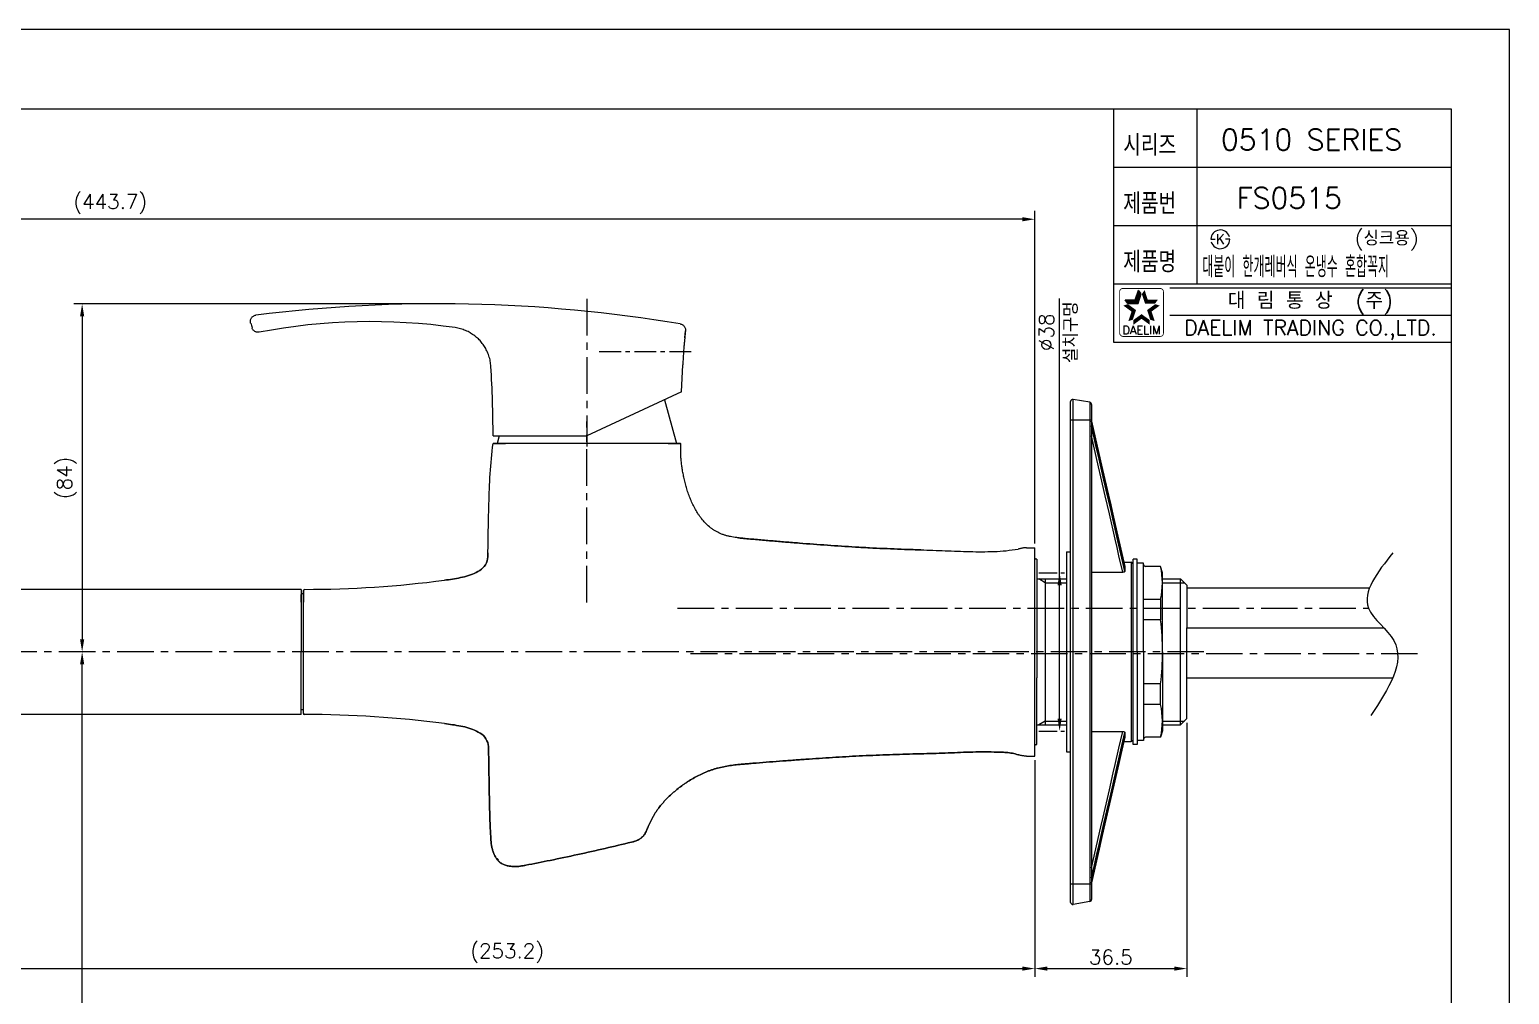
# Model space of a CAD drawing. Extents: x 8103 to 8697, y -1925 to -1505.
# Drawn here: x 8342.3 to 8697.4, y -1736.1 to -1504.6 of the extents above; entities that cross this region are included whole.
import ezdxf
from ezdxf.enums import TextEntityAlignment as Align

# ---------------------------------------------------------------- set-up
doc = ezdxf.new("R2010")
doc.units = 0
doc.header["$LTSCALE"] = 7
doc.header["$MEASUREMENT"] = 0
doc.linetypes.add('CENTER', pattern=[2, 1.25, -0.25, 0.25, -0.25])
doc.linetypes.add('PHANTOM', pattern=[2.5, 1.25, -0.25, 0.25, -0.25, 0.25, -0.25])
doc.layers.get('0').update_dxf_attribs({"color": 2, "linetype": 'CONTINUOUS'})
for name, color, linetype in [('CL', 1, 'CENTER'), ('D', 2, 'CONTINUOUS'), ('DIM', 2, 'CONTINUOUS'), ('DWG', 7, 'CONTINUOUS'), ('PH', 3, 'PHANTOM')]:
    doc.layers.add(name, color=color, linetype=linetype)
doc.styles.add('GHS', font='ROMANS.shx', dxfattribs={"bigfont": 'GHS.shx'})
doc.styles.add('HAN', font='TXT.shx', dxfattribs={"bigfont": 'GHS.shx'})
doc.styles.add('ROMANS', font='romans', dxfattribs={"bigfont": 'GHS.shx'})

# ---------------------------------------------------------------- blocks, each defined once
blk = doc.blocks.new('BORDER')
for p, q in [((1, 1), (0, 1)), ((1, 0), (1, 1))]:
    blk.add_line(p, q)
blk = doc.blocks.new('KS')
at = {"layer": 'D'}
for p, q in [((-2.25, 0), (-1.75, 0)), ((-1.75, 0), (-1.25, 0)), ((1.75, 0), (1.25, 0)), ((2.25, 0), (1.75, 0))]:
    blk.add_line(p, q, dxfattribs=at)
for start, end in [(15, 180), (195, 0)]:
    blk.add_arc((0, 0), 2.25, start, end, dxfattribs=at)
at = {"layer": 'D', "style": 'HAN'}
blk.add_text('K', height=2.39, dxfattribs=at).set_placement((0, 0), align=Align.MIDDLE)

msp = doc.modelspace()

# ---------------------------------------------------------------- linework, layer by layer
at = {"color": 4}
for p, q in [((8134.44, -1523.64), (8683.44, -1523.64)), ((8683.44, -1523.64), (8683.44, -1913.64))]:
    msp.add_line(p, q, dxfattribs=at)
at = {"color": 7}
for p, q in [((8602.44, -1523.64), (8602.44, -1579.64)), ((8622.44, -1523.64), (8622.44, -1565.64)), ((8602.44, -1537.64), (8683.44, -1537.64)), ((8602.44, -1551.64), (8683.44, -1551.64)), ((8602.44, -1565.64), (8683.44, -1565.64)), ((8602.44, -1579.64), (8683.44, -1579.64))]:
    msp.add_line(p, q, dxfattribs=at)
at = {"color": 2}
for p, q in [((8605.26, -1569.46), (8607.68, -1569.46)), ((8605.92, -1570.37), (8605.26, -1569.46)), ((8607.68, -1569.46), (8608.43, -1567.15)), ((8608.35, -1570.37), (8609.1, -1568.07)), ((8609.1, -1568.07), (8608.43, -1567.15)), ((8605.92, -1570.37), (8608.35, -1570.37))]:
    msp.add_line(p, q, dxfattribs=at)
at = {"color": 2, "linetype": 'Continuous'}
for p, q in [((8615.94, -1566.64), (8683.44, -1566.64)), ((8615.94, -1573.14), (8683.44, -1573.14)), ((8408.25, -1668.94), (8408.07, -1668.76))]:
    msp.add_line(p, q, dxfattribs=at)
at = {"color": 7, "linetype": 'Continuous'}
for p, q in [((8499.58, -1578.6), (8499.73, -1576.9)), ((8498.77, -1591.56), (8499.09, -1585.1)), ((8498.77, -1591.56), (8476.06, -1602.15)), ((8453.56, -1602.15), (8476.06, -1602.15)), ((8453.56, -1603.95), (8456.58, -1603.95)), ((8453.56, -1603.95), (8456.58, -1603.95)), ((8476.06, -1603.95), (8453.56, -1603.95)), ((8498.56, -1603.95), (8476.06, -1603.95)), ((8495.54, -1603.95), (8498.59, -1603.95)), ((8495.54, -1603.95), (8498.59, -1603.95)), ((8498.59, -1606.16), (8498.59, -1603.95)), ((8498.59, -1606.16), (8498.59, -1603.95)), ((8581.55, -1628.95), (8582.53, -1628.95)), ((8581.55, -1628.95), (8582.53, -1628.95)), ((8581.55, -1628.95), (8582.53, -1628.95)), ((8581.55, -1628.95), (8582.53, -1628.95)), ((8581.55, -1628.95), (8583.55, -1628.95)), ((8583.55, -1660.2), (8583.55, -1628.95)), ((8583.55, -1631.7), (8583.55, -1628.95)), ((8583.55, -1631.7), (8583.55, -1628.95)), ((8583.55, -1631.7), (8583.55, -1628.95)), ((8584.05, -1631.7), (8584.05, -1660.2)), ((8408.05, -1653.95), (8408.05, -1639.25)), ((8408.05, -1642.05), (8408.05, -1639.25)), ((8408.05, -1668.65), (8408.05, -1653.95)), ((8583.55, -1678.95), (8583.55, -1660.2)), ((8584.05, -1676.2), (8584.05, -1660.2)), ((8607.16, -1676.2), (8607.16, -1661.65)), ((8408.05, -1668.65), (8408.05, -1665.85)), ((8408.05, -1668.65), (8408.05, -1665.85)), ((8408.05, -1668.65), (8408.05, -1665.85)), ((8583.55, -1671.7), (8583.55, -1671.45)), ((8581.55, -1678.95), (8583.55, -1678.95)), ((8581.55, -1678.95), (8583.55, -1678.95)), ((8581.55, -1678.95), (8583.55, -1678.95)), ((8581.55, -1678.95), (8583.55, -1678.95)), ((8581.55, -1678.95), (8583.55, -1678.95)), ((8581.55, -1678.95), (8583.55, -1678.95)), ((8583.55, -1678.95), (8583.55, -1676.2)), ((8583.55, -1678.95), (8583.55, -1676.2)), ((8583.55, -1678.95), (8583.55, -1676.2)), ((8583.55, -1676.2), (8584.05, -1676.2)), ((8583.55, -1678.95), (8583.55, -1676.2)), ((8583.55, -1678.95), (8583.55, -1676.2))]:
    msp.add_line(p, q, dxfattribs=at)
at = {"color": 2, "linetype": 'Continuous', "const_width": 0.2}
for points in [[(8603.92, -1567.51, -0.414214), (8604.67, -1566.76)], [(8603.92, -1577.51), (8603.92, -1567.51, -1)], [(8604.67, -1566.76), (8613.67, -1566.76, -0.414214), (8614.42, -1567.51, 0.043396)], [(8614.42, -1567.51), (8614.42, -1577.51, -0.414214), (8613.67, -1578.26)], [(8613.67, -1578.26), (8604.92, -1578.26, -0.414214), (8603.92, -1577.51, 0.672398)]]:
    msp.add_lwpolyline(points, format="xyb", dxfattribs=at)
at = {"color": 7, "linetype": 'Continuous'}
for centre, radius, start, end in [((8440.32, -1921.85), 351.42, 80.4732, 97.1385), ((8509.39, -1542.65), 118.51, 195.868, 196.444), ((8424.21, -1717.21), 142.5, 81.8188, 100.8274), ((8771.51, -1602.15), 272.95, 174.6906, 175.0503), ((8180.72, -1602.15), 272.84, 359.9995, 3.5103), ((8408.05, -1376.68), 262.27, 270.0655, 277.4093), ((8408.05, -1376.68), 262.27, 270.0655, 277.4093), ((8408.35, -1639.25), 0.3, 90.0655, 180), ((8408.35, -1639.25), 0.3, 90.0655, 180), ((8408.35, -1668.65), 0.3, 180, 269.9345), ((8408.35, -1668.65), 0.3, 180, 269.9345), ((8408.05, -1931.23), 262.27, 82.5907, 89.9345), ((8408.05, -1931.23), 262.27, 82.5907, 89.9345), ((8408.05, -1931.23), 262.27, 82.5907, 89.9345), ((8408.05, -1931.23), 262.27, 82.5907, 89.9345), ((8408.05, -1931.23), 262.27, 82.5907, 89.9345)]:
    msp.add_arc(centre, radius, start, end, dxfattribs=at)
for points in [[(8395.39, -1575.05), (8395.34, -1574.73), (8395.35, -1574.41), (8395.44, -1574.1), (8395.58, -1573.82), (8395.79, -1573.57), (8396.04, -1573.37), (8396.34, -1573.23), (8396.65, -1573.15)], [(8396.91, -1577.25), (8396.82, -1577.23), (8396.52, -1577.13), (8396.25, -1576.96), (8396.02, -1576.75), (8395.84, -1576.49), (8395.72, -1576.2)], [(8448.16, -1577.45), (8448.13, -1577.43), (8446.97, -1576.85), (8445.73, -1576.42), (8444.49, -1576.16)], [(8498.49, -1575.28), (8498.79, -1575.36), (8499.08, -1575.51), (8499.32, -1575.72), (8499.52, -1575.97), (8499.65, -1576.26), (8499.73, -1576.57), (8499.73, -1576.89)], [(8397.44, -1577.25), (8397.13, -1577.27), (8396.91, -1577.25)], [(8453.05, -1585.44), (8452.89, -1584.19), (8452.56, -1582.92), (8452.08, -1581.72), (8451.48, -1580.65), (8450.8, -1579.71), (8450.03, -1578.87), (8449.15, -1578.12), (8448.16, -1577.45)], [(8499.58, -1578.6), (8499.57, -1578.66), (8499.55, -1578.85), (8499.51, -1579.15), (8499.47, -1579.55), (8499.42, -1580.04), (8499.37, -1580.61), (8499.31, -1581.22), (8499.26, -1581.85)], [(8499.26, -1581.85), (8499.22, -1582.49), (8499.18, -1583.11), (8499.15, -1583.67), (8499.13, -1584.16), (8499.11, -1584.56), (8499.1, -1584.86), (8499.1, -1585.05), (8499.09, -1585.1)], [(8452.33, -1630.19), (8452.4, -1625.74), (8452.57, -1618.48), (8452.87, -1611.22), (8453.56, -1603.95)], [(8556.19, -1629.48), (8555.67, -1629.46), (8553.98, -1629.41), (8550.61, -1629.29), (8547.25, -1629.15), (8543.88, -1628.99), (8540.51, -1628.8), (8527.06, -1627.86), (8523.7, -1627.59), (8520.35, -1627.31), (8518.67, -1627.16), (8516.99, -1627.02), (8515.31, -1626.87), (8513.64, -1626.71), (8513.43, -1626.69), (8513.23, -1626.67), (8512.82, -1626.63), (8512.42, -1626.59), (8512.02, -1626.54), (8511.25, -1626.43), (8510.5, -1626.3), (8509.77, -1626.13), (8509.08, -1625.93), (8508.41, -1625.69), (8507.77, -1625.41), (8506.56, -1624.75), (8506, -1624.36), (8505.73, -1624.15), (8505.47, -1623.94), (8504.48, -1623.01), (8503.59, -1621.98), (8503.18, -1621.45), (8502.8, -1620.89), (8502.1, -1619.75), (8501.48, -1618.56), (8500.94, -1617.35), (8500.47, -1616.11), (8500.25, -1615.49), (8500.06, -1614.86), (8499.87, -1614.24), (8499.71, -1613.61), (8499.55, -1612.98), (8499.41, -1612.37), (8499.16, -1611.16), (8498.96, -1610.02), (8498.81, -1608.92), (8498.69, -1607.88), (8498.65, -1607.37), (8498.62, -1606.87), (8498.59, -1606.37), (8498.59, -1606.16)], [(8556.19, -1629.48), (8555.67, -1629.46), (8553.98, -1629.41), (8550.61, -1629.29), (8547.25, -1629.15), (8543.88, -1628.99), (8540.51, -1628.8), (8527.06, -1627.86), (8523.7, -1627.59), (8520.35, -1627.31), (8518.67, -1627.16), (8516.99, -1627.02), (8515.31, -1626.87), (8513.64, -1626.71), (8513.43, -1626.69), (8513.23, -1626.67), (8512.82, -1626.63), (8512.42, -1626.59), (8512.02, -1626.54), (8511.25, -1626.43), (8510.5, -1626.3), (8509.77, -1626.13), (8509.08, -1625.93), (8508.41, -1625.69), (8507.77, -1625.41), (8506.56, -1624.75), (8506, -1624.36), (8505.73, -1624.15), (8505.47, -1623.94), (8504.48, -1623.01), (8503.59, -1621.98), (8503.18, -1621.45), (8502.8, -1620.89), (8502.1, -1619.75), (8501.48, -1618.56), (8500.94, -1617.35), (8500.47, -1616.11), (8500.25, -1615.49), (8500.06, -1614.86), (8499.87, -1614.24), (8499.71, -1613.61), (8499.55, -1612.98), (8499.41, -1612.37), (8499.16, -1611.16), (8498.96, -1610.02), (8498.81, -1608.92), (8498.69, -1607.88), (8498.65, -1607.37), (8498.62, -1606.87), (8498.59, -1606.37), (8498.59, -1606.16)], [(8512.43, -1626.59), (8512.82, -1626.63), (8513.23, -1626.67), (8513.43, -1626.69), (8513.64, -1626.71), (8515.31, -1626.87), (8516.99, -1627.02), (8518.67, -1627.16), (8520.35, -1627.31), (8523.7, -1627.59), (8527.06, -1627.86), (8540.51, -1628.8), (8543.88, -1628.99), (8547.25, -1629.15), (8550.61, -1629.29), (8553.98, -1629.41), (8555.67, -1629.46), (8556.18, -1629.48)], [(8556.18, -1629.48), (8562.05, -1629.67), (8567.92, -1629.89), (8573.79, -1629.86), (8576.71, -1629.67), (8579.56, -1629.28)], [(8581.55, -1628.95), (8581.26, -1628.96), (8580.98, -1628.99), (8580.69, -1629.04), (8580.41, -1629.1), (8580.13, -1629.16), (8579.85, -1629.23), (8579.56, -1629.28)], [(8581.55, -1628.95), (8581.26, -1628.96), (8580.98, -1628.99), (8580.69, -1629.04), (8580.41, -1629.1), (8580.13, -1629.16), (8579.85, -1629.23), (8579.56, -1629.28)], [(8581.55, -1628.95), (8581.26, -1628.96), (8580.98, -1628.99), (8580.69, -1629.04), (8580.41, -1629.1), (8580.13, -1629.16), (8579.85, -1629.23), (8579.56, -1629.28)], [(8581.55, -1628.95), (8581.26, -1628.96), (8580.98, -1628.99), (8580.69, -1629.04), (8580.41, -1629.1), (8580.13, -1629.16), (8579.85, -1629.23), (8579.56, -1629.28)], [(8452.33, -1630.19), (8452.13, -1632.14), (8451.12, -1633.81), (8449.49, -1634.92), (8447.66, -1635.64), (8445.76, -1636.14), (8443.82, -1636.49), (8441.87, -1636.76)], [(8452.33, -1630.19), (8452.13, -1632.14), (8451.12, -1633.81), (8449.49, -1634.92), (8447.66, -1635.64), (8445.76, -1636.14), (8443.82, -1636.49), (8441.87, -1636.76)], [(8441.87, -1636.76), (8443.82, -1636.49), (8445.76, -1636.14), (8447.66, -1635.64), (8449.49, -1634.92), (8451.12, -1633.81), (8452.13, -1632.14), (8452.33, -1630.19)], [(8441.87, -1671.14), (8443.84, -1671.42), (8445.8, -1671.76), (8447.73, -1672.24), (8449.58, -1672.95), (8451.23, -1674.05), (8452.28, -1675.72), (8452.49, -1677.69)], [(8441.87, -1671.14), (8443.84, -1671.42), (8445.8, -1671.76), (8447.73, -1672.24), (8449.58, -1672.95), (8451.23, -1674.05), (8452.28, -1675.72), (8452.49, -1677.69)], [(8452.49, -1677.69), (8452.28, -1675.72), (8451.23, -1674.05), (8449.58, -1672.95), (8447.73, -1672.24), (8445.8, -1671.76), (8443.84, -1671.42), (8441.87, -1671.14)], [(8452.49, -1677.69), (8452.54, -1680.92), (8452.59, -1684.15), (8452.65, -1687.77), (8452.73, -1691.39), (8452.83, -1695), (8453.01, -1698.6)], [(8452.49, -1677.69), (8452.54, -1680.92), (8452.59, -1684.15), (8452.65, -1687.77), (8452.73, -1691.39), (8452.83, -1695), (8453.01, -1698.6)], [(8453.01, -1698.6), (8452.83, -1695), (8452.73, -1691.39), (8452.65, -1687.77), (8452.59, -1684.15), (8452.54, -1680.92), (8452.49, -1677.69)], [(8490.64, -1696.23), (8490.66, -1696.17), (8491.23, -1694.86), (8491.54, -1694.24), (8491.87, -1693.63), (8492.21, -1693.04), (8492.57, -1692.47), (8492.95, -1691.91), (8493.35, -1691.36), (8494.2, -1690.31), (8495.11, -1689.31), (8496.1, -1688.35), (8497.14, -1687.42), (8498.25, -1686.53), (8499.42, -1685.67), (8500.02, -1685.26), (8500.64, -1684.87), (8501.91, -1684.11), (8503.23, -1683.42), (8504.59, -1682.81), (8505.29, -1682.53), (8506, -1682.28), (8506.71, -1682.05), (8507.43, -1681.84), (8508.9, -1681.5), (8510.4, -1681.24), (8511.16, -1681.13), (8511.93, -1681.05), (8512.7, -1680.97), (8513.09, -1680.93), (8513.48, -1680.9), (8513.88, -1680.87), (8514.27, -1680.83), (8514.67, -1680.8), (8515.07, -1680.76), (8516.67, -1680.63), (8519.86, -1680.37), (8523.06, -1680.13), (8524.66, -1680.01), (8526.26, -1679.89), (8527.85, -1679.77), (8529.45, -1679.66), (8535.85, -1679.24), (8542.25, -1678.89), (8545.46, -1678.75), (8548.67, -1678.62), (8551.88, -1678.52), (8555.09, -1678.43), (8555.89, -1678.41), (8556.18, -1678.41)], [(8490.64, -1696.23), (8490.66, -1696.17), (8491.23, -1694.86), (8491.54, -1694.24), (8491.87, -1693.63), (8492.21, -1693.04), (8492.57, -1692.47), (8492.95, -1691.91), (8493.35, -1691.36), (8494.2, -1690.31), (8495.11, -1689.31), (8496.1, -1688.35), (8497.14, -1687.42), (8498.25, -1686.53), (8499.42, -1685.67), (8500.02, -1685.26), (8500.64, -1684.87), (8501.91, -1684.11), (8503.23, -1683.42), (8504.59, -1682.81), (8505.29, -1682.53), (8506, -1682.28), (8506.71, -1682.05), (8507.43, -1681.84), (8508.9, -1681.5), (8510.4, -1681.24), (8511.16, -1681.13), (8511.93, -1681.05), (8512.7, -1680.97), (8513.09, -1680.93), (8513.48, -1680.9), (8513.88, -1680.87), (8514.27, -1680.83), (8514.67, -1680.8), (8515.07, -1680.76), (8516.67, -1680.63), (8519.86, -1680.37), (8523.06, -1680.13), (8524.66, -1680.01), (8526.26, -1679.89), (8527.85, -1679.77), (8529.45, -1679.66), (8535.85, -1679.24), (8542.25, -1678.89), (8545.46, -1678.75), (8548.67, -1678.62), (8551.88, -1678.52), (8555.09, -1678.43), (8555.89, -1678.41), (8556.18, -1678.41)], [(8556.18, -1678.41), (8555.89, -1678.41), (8555.09, -1678.43), (8551.88, -1678.52), (8548.67, -1678.62), (8545.46, -1678.75), (8542.25, -1678.89), (8535.85, -1679.24), (8529.45, -1679.66), (8527.85, -1679.77), (8526.26, -1679.89), (8524.66, -1680.01), (8523.06, -1680.13), (8519.86, -1680.37), (8516.67, -1680.63), (8515.07, -1680.76), (8514.67, -1680.8), (8514.27, -1680.83), (8513.88, -1680.87), (8513.48, -1680.9), (8513.09, -1680.93), (8512.7, -1680.97), (8511.93, -1681.05), (8511.16, -1681.13), (8510.4, -1681.24), (8508.9, -1681.5), (8507.43, -1681.84), (8506.71, -1682.05), (8506, -1682.28), (8505.29, -1682.53), (8504.59, -1682.81), (8503.23, -1683.42), (8501.91, -1684.11), (8500.64, -1684.87), (8500.02, -1685.26), (8499.42, -1685.67), (8498.25, -1686.53), (8497.14, -1687.42), (8496.1, -1688.35), (8495.11, -1689.31), (8494.2, -1690.31), (8493.35, -1691.36), (8492.95, -1691.91), (8492.57, -1692.47), (8492.21, -1693.04), (8491.87, -1693.63), (8491.54, -1694.24), (8491.23, -1694.86), (8490.66, -1696.17), (8490.64, -1696.23)], [(8556.18, -1678.41), (8559.12, -1678.33), (8562.05, -1678.23), (8564.98, -1678.11), (8567.92, -1678), (8570.86, -1677.96), (8573.8, -1677.98), (8575.28, -1678.01), (8576.74, -1678.1), (8578.18, -1678.29), (8579.56, -1678.63)], [(8556.18, -1678.41), (8559.12, -1678.33), (8562.05, -1678.23), (8564.98, -1678.11), (8567.92, -1678), (8570.86, -1677.96), (8573.8, -1677.98), (8575.28, -1678.01), (8576.74, -1678.1), (8578.18, -1678.29), (8579.56, -1678.63)], [(8579.56, -1678.63), (8578.18, -1678.29), (8576.74, -1678.1), (8575.28, -1678.01), (8573.8, -1677.98), (8570.86, -1677.96), (8567.92, -1678), (8564.98, -1678.11), (8562.05, -1678.23), (8559.12, -1678.33), (8556.18, -1678.41)], [(8581.55, -1678.95), (8581.26, -1678.95), (8580.96, -1678.93), (8580.68, -1678.89), (8580.39, -1678.84), (8580.11, -1678.78), (8579.84, -1678.71), (8579.56, -1678.63)], [(8486.78, -1699.62), (8487.22, -1699.51), (8487.66, -1699.38), (8488.09, -1699.22), (8488.5, -1699.01), (8488.89, -1698.77), (8489.25, -1698.48), (8489.57, -1698.15), (8489.85, -1697.8), (8490.09, -1697.43), (8490.29, -1697.04), (8490.47, -1696.64), (8490.64, -1696.23)], [(8486.78, -1699.62), (8487.22, -1699.51), (8487.66, -1699.38), (8488.09, -1699.22), (8488.5, -1699.01), (8488.89, -1698.77), (8489.25, -1698.48), (8489.57, -1698.15), (8489.85, -1697.8), (8490.09, -1697.43), (8490.29, -1697.04), (8490.47, -1696.64), (8490.64, -1696.23)], [(8490.64, -1696.23), (8490.16, -1697.3), (8489.56, -1698.16), (8488.82, -1698.82), (8487.89, -1699.3), (8486.78, -1699.62)], [(8454.33, -1703.47), (8453.92, -1702.73), (8453.59, -1701.93), (8453.34, -1701.12), (8453.17, -1700.29), (8453.07, -1699.45), (8453.01, -1698.6)], [(8453.01, -1698.6), (8453.07, -1699.45), (8453.17, -1700.29), (8453.34, -1701.12), (8453.59, -1701.93), (8453.92, -1702.73), (8454.33, -1703.48)], [(8453.01, -1698.6), (8453.07, -1699.45), (8453.17, -1700.29), (8453.34, -1701.12), (8453.59, -1701.93), (8453.92, -1702.73), (8454.33, -1703.48)], [(8461.43, -1705.14), (8467.27, -1703.98), (8473.88, -1702.58), (8480.47, -1701.1), (8486.78, -1699.62)], [(8461.43, -1705.14), (8467.27, -1703.98), (8473.88, -1702.58), (8480.47, -1701.1), (8486.78, -1699.62)], [(8486.78, -1699.62), (8480.47, -1701.1), (8473.88, -1702.58), (8467.27, -1703.98), (8461.43, -1705.14)], [(8458.94, -1705.45), (8458.89, -1705.45), (8458.03, -1705.42), (8457.17, -1705.3), (8456.34, -1705.07), (8455.56, -1704.68), (8454.88, -1704.14), (8454.33, -1703.47)], [(8454.33, -1703.48), (8454.34, -1703.48), (8454.89, -1704.15), (8455.57, -1704.69), (8456.34, -1705.07), (8457.18, -1705.3), (8458.04, -1705.42), (8458.89, -1705.45), (8458.93, -1705.45)], [(8454.33, -1703.48), (8454.34, -1703.48), (8454.89, -1704.15), (8455.57, -1704.69), (8456.34, -1705.07), (8457.18, -1705.3), (8458.04, -1705.42), (8458.89, -1705.45), (8458.93, -1705.45)], [(8458.93, -1705.45), (8459.74, -1705.41), (8460.59, -1705.29), (8461.43, -1705.14)], [(8458.93, -1705.45), (8459.74, -1705.41), (8460.59, -1705.29), (8461.43, -1705.14)], [(8461.43, -1705.14), (8460.59, -1705.29), (8459.74, -1705.41), (8458.94, -1705.45)]]:
    msp.add_spline(points, degree=3, dxfattribs=at)
at = {"color": 2}
for points in [[(8605.26, -1569.46), (8605.92, -1570.37), (8607.68, -1569.46), (8608.35, -1570.37)], [(8607.68, -1569.46), (8608.35, -1570.37), (8608.43, -1567.15), (8609.1, -1568.07)], [(8609.91, -1567.15), (8609.25, -1568.07), (8610.66, -1569.46), (8609.99, -1570.37)], [(8610.66, -1569.46), (8609.99, -1570.37), (8613.08, -1569.46), (8612.42, -1570.37)], [(8606.76, -1572.29), (8607.84, -1571.94), (8604.8, -1570.86), (8605.88, -1570.51)], [(8606.01, -1574.6), (8607.09, -1574.25), (8606.76, -1572.29), (8607.84, -1571.94)], [(8609.17, -1574.04), (8609.17, -1572.91), (8607.21, -1575.46), (8607.21, -1574.33)], [(8611.13, -1575.46), (8611.13, -1574.33), (8609.17, -1574.04), (8609.17, -1572.91)], [(8613.54, -1570.86), (8612.47, -1570.51), (8611.58, -1572.29), (8610.5, -1571.94)], [(8611.58, -1572.29), (8610.5, -1571.94), (8612.33, -1574.6), (8611.25, -1574.25)]]:
    msp.add_solid(points, dxfattribs=at)
at = {"layer": 'CL'}
for p, q in [((8476.06, -1569.25), (8476.06, -1604.65)), ((8476.06, -1642.09), (8476.06, -1598.69)), ((8497.84, -1643.45), (8663.63, -1643.45)), ((8624.12, -1653.95), (8251.43, -1653.95)), ((8675.41, -1654.45), (8500.92, -1654.45))]:
    msp.add_line(p, q, dxfattribs=at)
at = {"layer": 'CL', "ltscale": 0.6}
msp.add_line((8479.06, -1581.85), (8501.27, -1581.85), dxfattribs=at)
at = {"layer": 'D', "color": 2}
for p, q in [((8439.32, -1570.43), (8352.95, -1570.43)), ((8354.95, -1573.43), (8354.95, -1650.95))]:
    msp.add_line(p, q, dxfattribs=at)
at = {"layer": 'D'}
for p, q in [((8586.05, -1637.35), (8584.49, -1636.45)), ((8586.05, -1637.35), (8591.16, -1637.35)), ((8614.16, -1637.35), (8619.45, -1637.35)), ((8586.05, -1670.55), (8584.49, -1671.45)), ((8586.05, -1670.55), (8591.16, -1670.55)), ((8614.16, -1670.55), (8619.45, -1670.55))]:
    msp.add_line(p, q, dxfattribs=at)
msp.add_spline([(8669.48, -1630.19), (8663.63, -1643.45), (8669.7, -1651.25), (8664.19, -1669.21)], degree=3, dxfattribs=at)
at = {"layer": 'D', "color": 2}
for points in [[(8354.45, -1573.43), (8355.45, -1573.43), (8354.95, -1570.43)], [(8354.45, -1650.95), (8355.45, -1650.95), (8354.95, -1653.95)]]:
    msp.add_solid(points, dxfattribs=at)
at = {"layer": 'DIM'}
msp.add_line((8589.51, -1669.97), (8589.51, -1569.14), dxfattribs=at)
for points in [[(8589.01, -1637.97), (8590.01, -1637.97), (8589.51, -1634.97)], [(8589.01, -1669.97), (8590.01, -1669.97), (8589.51, -1672.97)]]:
    msp.add_solid(points, dxfattribs=at)
at = {"layer": 'DWG', "color": 2}
for p, q in [((8583.55, -1627.95), (8583.55, -1548.15)), ((8580.55, -1550.15), (8142.83, -1550.15)), ((8354.95, -1874.56), (8354.95, -1656.95)), ((8620.05, -1670.95), (8620.05, -1731.94)), ((8583.55, -1679.95), (8583.55, -1731.94)), ((8583.55, -1679.95), (8583.55, -1731.94)), ((8333.32, -1729.94), (8580.55, -1729.94)), ((8586.55, -1729.94), (8617.05, -1729.94))]:
    msp.add_line(p, q, dxfattribs=at)
at = {"layer": 'DWG'}
for p, q in [((8494.73, -1593.45), (8497.55, -1603.95)), ((8592.16, -1714.05), (8592.16, -1593.86)), ((8592.16, -1653.95), (8592.16, -1593.86)), ((8592.75, -1714.54), (8592.75, -1593.37)), ((8596.75, -1594.07), (8592.75, -1593.37)), ((8596.75, -1594.07), (8596.75, -1713.83)), ((8597.16, -1594.57), (8597.16, -1713.34)), ((8592.16, -1598.26), (8597.16, -1598.26)), ((8599.11, -1607.06), (8597.16, -1598.57)), ((8597.16, -1598.58), (8599.58, -1609.14)), ((8455.03, -1602.15), (8454.55, -1603.95)), ((8583.55, -1631.44), (8583.55, -1631.7)), ((8584.05, -1631.7), (8583.55, -1631.7)), ((8583.55, -1632.7), (8583.55, -1632.46)), ((8591.16, -1629.95), (8591.16, -1677.95)), ((8591.16, -1629.95), (8592.16, -1629.95)), ((8604.66, -1634.86), (8603.75, -1630.89)), ((8605.16, -1634.63), (8604.68, -1632.54)), ((8604.92, -1632.45), (8606.66, -1632.45)), ((8606.66, -1632.45), (8606.66, -1675.45)), ((8607.16, -1661.65), (8607.16, -1631.7)), ((8608.16, -1631.7), (8607.16, -1631.7)), ((8607.16, -1636.45), (8607.16, -1632.95)), ((8608.16, -1636.45), (8608.16, -1631.7)), ((8608.16, -1653.95), (8608.16, -1632.7)), ((8608.16, -1653.95), (8608.16, -1632.7)), ((8609.66, -1632.7), (8608.16, -1632.7)), ((8609.66, -1653.95), (8609.66, -1632.7)), ((8613.75, -1633.45), (8610.16, -1633.45)), ((8614.16, -1634.98), (8613.75, -1633.45)), ((8584.05, -1636.45), (8591.16, -1636.45)), ((8586.05, -1636.45), (8586.05, -1671.45)), ((8597.16, -1634.86), (8604.66, -1634.86)), ((8605.16, -1633.49), (8605.16, -1633.5)), ((8605.16, -1633.5), (8605.16, -1634.63)), ((8614.16, -1653.95), (8614.16, -1634.98)), ((8614.16, -1636.45), (8618.55, -1636.45)), ((8618.55, -1671.45), (8618.55, -1636.45)), ((8618.55, -1636.45), (8620.05, -1637.95)), ((8618.55, -1636.45), (8620.05, -1637.95)), ((8407.55, -1638.95), (8251.55, -1638.95)), ((8407.55, -1638.95), (8407.55, -1640.15)), ((8408.05, -1640.05), (8407.55, -1640.05)), ((8407.55, -1640.05), (8407.55, -1642.05)), ((8407.55, -1640.15), (8407.55, -1653.95)), ((8407.55, -1640.15), (8407.55, -1642.05)), ((8407.55, -1642.05), (8407.55, -1640.15)), ((8408.05, -1639.25), (8408.05, -1642.05)), ((8620.05, -1637.95), (8620.05, -1648.2)), ((8663.81, -1638.7), (8620.05, -1638.7)), ((8613.75, -1641.35), (8609.66, -1641.35)), ((8613.75, -1641.35), (8613.75, -1646.26)), ((8613.75, -1646.26), (8609.66, -1646.26)), ((8620.05, -1669.95), (8620.05, -1648.2)), ((8620.05, -1648.2), (8667.29, -1648.2)), ((8407.55, -1668.95), (8407.55, -1653.95)), ((8608.16, -1653.95), (8608.16, -1676.2)), ((8608.16, -1653.95), (8608.16, -1675.2)), ((8609.66, -1653.95), (8609.66, -1675.2)), ((8614.16, -1653.95), (8614.16, -1672.93)), ((8613.75, -1661.65), (8609.66, -1661.65)), ((8613.75, -1666.56), (8613.75, -1661.65)), ((8620.05, -1660.2), (8669.43, -1660.2)), ((8407.55, -1668.95), (8251.55, -1668.95)), ((8408.05, -1667.85), (8407.55, -1667.85)), ((8613.75, -1666.56), (8609.66, -1666.56)), ((8584.05, -1671.45), (8591.16, -1671.45)), ((8607.16, -1674.95), (8607.16, -1671.45)), ((8614.16, -1671.45), (8618.55, -1671.45)), ((8618.55, -1671.45), (8620.05, -1669.95)), ((8618.55, -1671.45), (8620.05, -1669.95)), ((8597.16, -1673.05), (8604.66, -1673.05)), ((8604.68, -1675.37), (8605.16, -1673.27)), ((8604.92, -1675.45), (8606.66, -1675.45)), ((8605.16, -1673.27), (8605.16, -1674.4)), ((8605.16, -1674.4), (8605.16, -1674.41)), ((8609.66, -1675.2), (8608.16, -1675.2)), ((8613.75, -1674.45), (8610.16, -1674.45)), ((8614.16, -1672.93), (8613.75, -1674.45)), ((8583.55, -1676.2), (8583.55, -1676.44)), ((8591.16, -1677.95), (8592.16, -1677.95)), ((8608.16, -1676.2), (8607.16, -1676.2)), ((8601.77, -1688.1), (8603.24, -1681.66)), ((8597.16, -1705.79), (8599.41, -1695.95)), ((8599, -1700.17), (8600.15, -1695.16)), ((8597.79, -1706.59), (8597.16, -1709.33)), ((8592.16, -1709.64), (8597.16, -1709.64)), ((8597.16, -1709.34), (8597.41, -1708.26)), ((8596.75, -1713.83), (8592.75, -1714.54))]:
    msp.add_line(p, q, dxfattribs=at)
for points in [[(8599, -1607.73), (8598.4, -1605.12), (8597.16, -1599.7)], [(8599.41, -1611.95), (8598.87, -1609.58), (8597.16, -1602.12)], [(8600.7, -1615.16), (8600.15, -1612.74), (8599, -1607.73)], [(8601.89, -1619.21), (8600.99, -1615.28), (8599.11, -1607.06)], [(8601.46, -1620.86), (8600.46, -1616.52), (8599.41, -1611.95)], [(8599.58, -1609.14), (8601.24, -1616.38), (8601.77, -1618.68), (8602.28, -1620.91)], [(8603.24, -1626.26), (8602.28, -1622.03), (8601.77, -1619.8), (8600.7, -1615.16)], [(8605.16, -1633.49), (8604.42, -1630.26), (8603.6, -1626.7), (8601.89, -1619.21)], [(8603.75, -1630.89), (8603.3, -1628.9), (8602.85, -1626.94), (8601.46, -1620.86)], [(8602.28, -1620.91), (8603.24, -1625.13), (8604.2, -1629.31)], [(8604.68, -1632.54), (8604.2, -1630.44), (8603.72, -1628.34), (8603.24, -1626.26)], [(8604.2, -1629.31), (8604.68, -1631.41), (8605.16, -1633.5)], [(8605.16, -1634.63), (8605.16, -1634.66), (8605.14, -1634.69), (8605.12, -1634.72), (8605.09, -1634.74), (8605.06, -1634.77), (8605.01, -1634.79), (8604.97, -1634.81), (8604.91, -1634.82), (8604.85, -1634.84), (8604.79, -1634.85), (8604.73, -1634.85), (8604.66, -1634.86)], [(8605.16, -1674.4), (8604.68, -1676.51), (8604.2, -1678.61), (8603.72, -1680.7), (8603.24, -1682.78), (8602.77, -1684.86)], [(8602.77, -1684.88), (8603.61, -1681.19), (8604.42, -1677.63), (8605.16, -1674.41)], [(8603.24, -1681.66), (8603.72, -1679.58), (8604.2, -1677.47), (8604.68, -1675.37)], [(8603.75, -1677.03), (8604.2, -1675.04), (8604.66, -1673.05)], [(8604.66, -1673.05), (8604.73, -1673.05), (8604.79, -1673.06), (8604.85, -1673.07), (8604.91, -1673.08), (8604.97, -1673.1), (8605.01, -1673.12), (8605.06, -1673.14), (8605.09, -1673.17), (8605.12, -1673.19), (8605.14, -1673.22), (8605.16, -1673.25), (8605.16, -1673.27)], [(8601.46, -1687.04), (8602.4, -1682.94), (8602.84, -1680.98), (8603.75, -1677.03)], [(8602.77, -1684.86), (8600.7, -1693.87), (8600.15, -1696.28), (8599.58, -1698.76), (8599, -1701.3), (8597.79, -1706.59)], [(8600.07, -1696.66), (8600.99, -1692.61), (8602.77, -1684.88)], [(8599.41, -1695.95), (8599.94, -1693.64), (8601.46, -1687.04)], [(8600.15, -1695.16), (8601.24, -1690.39), (8601.77, -1688.1)], [(8597.41, -1708.26), (8598.13, -1705.13), (8600.07, -1696.66)], [(8597.16, -1708.2), (8597.79, -1705.46), (8598.4, -1702.78), (8599, -1700.17)]]:
    msp.add_lwpolyline(points, dxfattribs=at)
for centre, radius, start, end in [((8592.66, -1593.86), 0.5, 79.9998, 180), ((8596.66, -1594.57), 0.5, 0, 79.9999), ((8606.66, -1632.95), 0.5, 0, 90), ((8606.66, -1632.95), 0.5, 0, 90), ((8610.16, -1632.95), 0.5, 180, 270), ((8594.87, -1637.4), 19.29, 348.1927, 11.8073), ((8558.13, -1653.07), 56.04, 359.0917, 6.9787), ((8558.13, -1654.84), 56.04, 353.0213, 0.9083), ((8594.87, -1670.51), 19.29, 348.1927, 11.8073), ((8606.66, -1674.95), 0.5, 270, 0), ((8610.16, -1674.95), 0.5, 90, 180), ((8592.66, -1714.05), 0.5, 180, 280), ((8596.66, -1713.34), 0.5, 280.0002, 0)]:
    msp.add_arc(centre, radius, start, end, dxfattribs=at)
at = {"layer": 'DWG', "color": 2}
for points in [[(8580.55, -1549.65), (8580.55, -1550.65), (8583.55, -1550.15)], [(8354.45, -1656.95), (8355.45, -1656.95), (8354.95, -1653.95)], [(8580.55, -1729.44), (8580.55, -1730.44), (8583.55, -1729.94)], [(8586.55, -1729.44), (8586.55, -1730.44), (8583.55, -1729.94)], [(8617.05, -1729.44), (8617.05, -1730.44), (8620.05, -1729.94)]]:
    msp.add_solid(points, dxfattribs=at)
at = {"layer": 'PH', "ltscale": 0.5}
for p, q in [((8584.55, -1634.97), (8590.88, -1634.97)), ((8584.55, -1672.97), (8590.88, -1672.97))]:
    msp.add_line(p, q, dxfattribs=at)

# ---------------------------------------------------------------- block references
at = {"xscale": 594, "yscale": 420, "zscale": 594}
msp.add_blockref('BORDER', (8103.44, -1924.64), dxfattribs=at)
at = {"layer": 'DIM', "color": 4}
msp.add_blockref('KS', (8628.08, -1554.96), dxfattribs=at)

# ---------------------------------------------------------------- texts
at = {"color": 7, "style": 'GHS'}
for s, p in [('0510 SERIES', (8649.95, -1531.06)), ('FS0515', (8644.6, -1545.06))]:
    msp.add_text(s, height=5, dxfattribs=at).set_placement(p, align=Align.MIDDLE)
at = {"style": 'GHS'}
msp.add_text('(싱크용)', height=3.5, dxfattribs=at).set_placement((8660.33, -1556.46))
at = {"style": 'GHS', "width": 0.5}
msp.add_text('대붙이 한개레버식 온냉수 혼합꼭지', height=5, dxfattribs=at).set_placement((8623.74, -1564.08))
at = {"color": 7, "linetype": 'Continuous'}
for s, height, style, p in [('대 림 통 상  (주)', 4, 'GHS', (8649.7, -1569.95)), ('DAELIM TRADING CO.,LTD.', 3.6, 'ROMANS', (8649.7, -1576.71))]:
    msp.add_text(s, height=height, dxfattribs=dict(at, style=style)).set_placement(p, align=Align.MIDDLE)
at = {"color": 2, "linetype": 'Continuous', "style": 'ROMANS'}
msp.add_text('DAELIM', height=2, dxfattribs=at).set_placement((8609.17, -1577.71), align=Align.CENTER)
at = {"layer": 'D', "color": 2, "insert": (8351.28, -1612.19), "char_height": 3.5, "attachment_point": 5, "rotation": 90, "style": 'GHS'}
msp.add_mtext('\\A1;(84)', dxfattribs=at)
at = {"layer": 'DIM', "style": 'GHS', "width": 0.8}
for s, p in [('시리즈', (8604.78, -1534.91)), ('제품번', (8604.78, -1548.91)), ('제품명', (8604.78, -1562.91))]:
    msp.add_text(s, height=5, dxfattribs=at).set_placement(p)
at = {"layer": 'DIM', "insert": (8589.27, -1577.26), "char_height": 3.5, "attachment_point": 5, "rotation": 90, "style": 'GHS'}
msp.add_mtext('%%c38\\P설치구멍', dxfattribs=at)
at = {"layer": 'DWG', "color": 2, "char_height": 3.5, "attachment_point": 5, "style": 'GHS'}
for s, insert in [('\\A1;(443.7)', (8361.69, -1546.49)), ('\\A1;(253.2)', (8456.94, -1726.27)), ('\\A1;36.5', (8601.8, -1727.19))]:
    msp.add_mtext(s, dxfattribs=dict(at, insert=insert))

doc.saveas('drawing.dxf')
